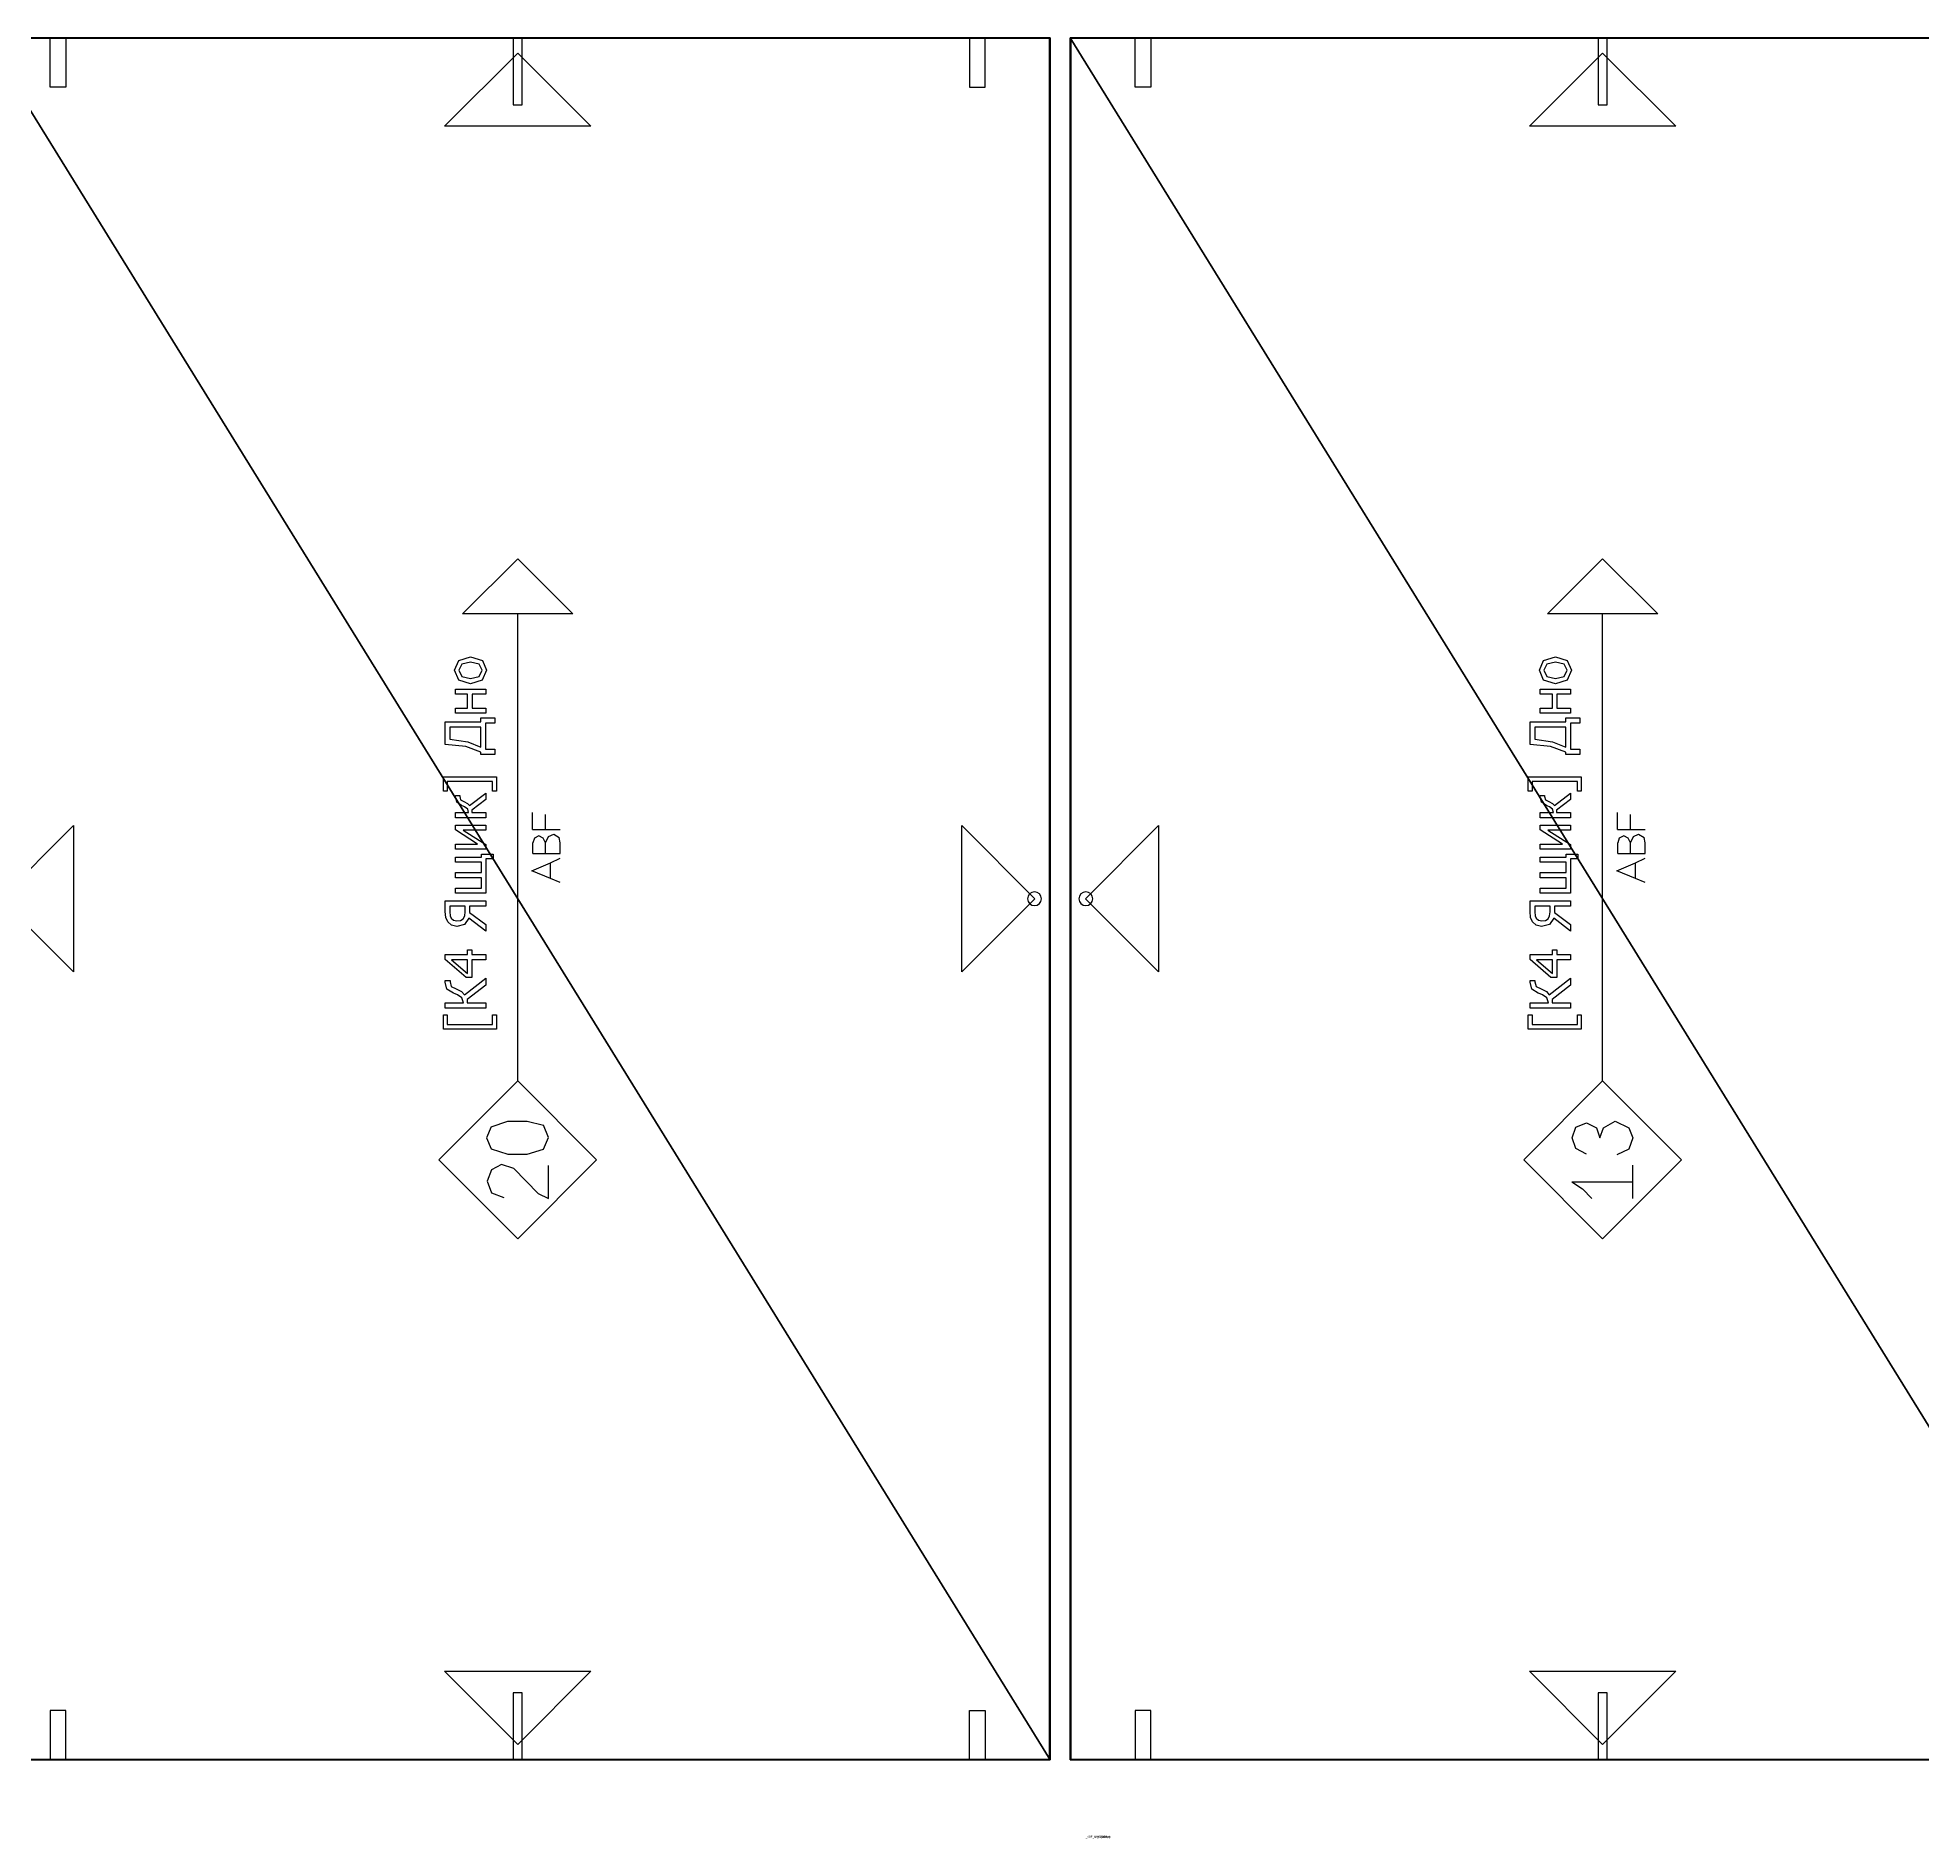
# Model space of a CAD drawing. Header units: millimetres. Extents: x -70178 to 17, y -3145 to 2055.
# Drawn here: x -9787 to -8832, y -40 to 873 of the extents above; entities that cross this region are included whole.
import ezdxf

# ---------------------------------------------------------------- set-up
doc = ezdxf.new("R2010")
doc.units = ezdxf.units.MM
doc.header["$LTSCALE"] = 25.4
doc.layers.get('0').update_dxf_attribs({"true_color": 0xffffff})
for name, color, linetype, true_color in [('ABF_cuttingLines', 34, 'Continuous', 0xaa4400), ('ABF_edgeBanding', 32, 'Continuous', 0xcc6600), ('ABF_Label', 253, 'Continuous', 0x9999cc), ('D7-DEPTHF-$44817', 252, 'Continuous', 0x777799), ('Dside4.5', 190, 'Continuous', 0x9900ff), ('Dside8', 134, 'Continuous', 0x009987)]:
    doc.layers.add(name, color=color, linetype=linetype, true_color=true_color)

# ---------------------------------------------------------------- blocks, each defined once
blk = doc.blocks.new('Group114#1')
at = {"layer": 'Dside8', "color": 0, "extrusion": (0, 1, 0)}
blk.add_circle((0, 9), 4, dxfattribs=at)
blk = doc.blocks.new('Group115#1')
at = {"layer": 'Dside8', "color": 0}
blk.add_polyline3d([(4, 0, 0), (4, 25, 0), (-4, 25, 0), (-4, 0, 0), (4, 0, 0)], close=True, dxfattribs=at)
blk = doc.blocks.new('Group122#1')
at = {"layer": 'Dside8', "color": 0, "extrusion": (0, -1, 0)}
blk.add_circle((0, 9), 4, dxfattribs=at)
blk = doc.blocks.new('Group123#1')
at = {"layer": 'Dside8', "color": 0}
blk.add_polyline3d([(4, 0, 0), (4, -25, 0), (-4, -25, 0), (-4, 0, 0), (4, 0, 0)], close=True, dxfattribs=at)
blk = doc.blocks.new('Group121#2')
at = {"layer": 'Dside4.5', "color": 0, "extrusion": (0, -1, 0)}
blk.add_circle((0, 8), 2.25, dxfattribs=at)
blk = doc.blocks.new('Group122#2')
at = {"layer": 'Dside4.5', "color": 0}
blk.add_polyline3d([(-2.25, 0, 0), (-2.25, 34, 0), (2.25, 34, 0), (2.25, 0, 0), (-2.25, 0, 0)], close=True, dxfattribs=at)
blk = doc.blocks.new('Group124#1')
at = {"layer": 'Dside4.5', "color": 0, "extrusion": (0, 1, 0)}
blk.add_circle((0, 8), 2.25, dxfattribs=at)
blk = doc.blocks.new('Group125#1')
at = {"layer": 'Dside4.5', "color": 0}
blk.add_polyline3d([(2.25, 0, 0), (2.25, -34, 0), (-2.25, -34, 0), (-2.25, 0, 0), (2.25, 0, 0)], close=True, dxfattribs=at)
blk = doc.blocks.new('Group129#1')
at = {"layer": 'D7-DEPTHF-$44817', "color": 0}
blk.add_circle((-8, 0, 16), 3.5, dxfattribs=at)
blk = doc.blocks.new('Group1167#1')
at = {"layer": 'ABF_Label', "color": 0}
for p, q in [((-41.97, 6.86), (-41.97, 23.92)), ((-41.97, 23.92), (-37.42, 23.92)), ((-37.42, 22.67), (-40.44, 22.67)), ((-40.44, 22.67), (-40.44, 8.11)), ((-37.42, 23.92), (-37.42, 22.67)), ((-35.24, 10.29), (-35.24, 23.33)), ((-35.24, 23.33), (-33.5, 23.33)), ((-33.5, 23.33), (-33.5, 17.46)), ((-31.88, 17.97), (-30.9, 19.36)), ((-30.9, 19.36), (-30.62, 20.11)), ((-30.62, 20.11), (-30.41, 20.71)), ((-30.41, 20.71), (-29.07, 22.77)), ((-29, 19.79), (-29.81, 18.1)), ((-29.07, 22.77), (-26.81, 23.33)), ((-28.21, 21.37), (-29, 19.79)), ((-26.71, 21.78), (-28.21, 21.37)), ((-26.81, 23.33), (-26.28, 23.33)), ((-26.28, 21.78), (-26.71, 21.78)), ((-26.28, 23.33), (-26.28, 21.78)), ((-25.4, 16.62), (-19.57, 23.33)), ((-19.64, 21.27), (-24.03, 16.18)), ((-19.64, 16.18), (-19.64, 21.27)), ((-19.57, 23.33), (-17.96, 23.33)), ((-17.96, 23.33), (-17.96, 16.18)), ((-8.97, 19.62), (-8.55, 21.34)), ((-8.25, 17.12), (-8.97, 19.62)), ((-8.55, 21.34), (-7.45, 22.54)), ((-7.45, 22.54), (-6, 23.16)), ((-6.92, 20.64), (-7.15, 19.56)), ((-7.15, 19.56), (-6.98, 18.39)), ((-6.98, 18.39), (-6.46, 17.57)), ((-6.29, 21.4), (-6.92, 20.64)), ((-5.46, 21.75), (-6.29, 21.4)), ((-6, 23.16), (-4.16, 23.33)), ((-4.25, 21.84), (-5.46, 21.75)), ((-2.44, 21.84), (-4.25, 21.84)), ((-4.16, 23.33), (-0.71, 23.33)), ((-2.44, 16.92), (-2.44, 21.84)), ((-0.71, 23.33), (-0.71, 10.29)), ((1.8, 10.29), (1.8, 20.07)), ((1.8, 20.07), (3.45, 20.07)), ((3.45, 20.07), (3.45, 11.68)), ((6.77, 11.68), (6.77, 20.07)), ((6.77, 20.07), (8.42, 20.07)), ((8.42, 20.07), (8.42, 11.68)), ((11.74, 11.68), (11.74, 20.07)), ((11.74, 20.07), (13.38, 20.07)), ((13.38, 20.07), (13.38, 11.68)), ((15.98, 10.29), (15.98, 20.07)), ((15.98, 20.07), (17.6, 20.07)), ((17.6, 20.07), (17.6, 12.89)), ((17.6, 12.89), (22.16, 20.07)), ((22.16, 20.07), (23.7, 20.07)), ((23.7, 20.07), (23.7, 10.29)), ((26.08, 10.29), (26.08, 20.07)), ((26.08, 20.07), (27.73, 20.07)), ((27.73, 20.07), (27.73, 15.82)), ((29.99, 18.1), (31.06, 19.63)), ((31.06, 19.63), (32.84, 20.07)), ((31.87, 18.37), (31.29, 17.33)), ((32.91, 18.66), (31.87, 18.37)), ((32.84, 20.07), (33.28, 20.07)), ((33.28, 18.66), (32.91, 18.66)), ((33.28, 20.07), (33.28, 18.66)), ((34.68, 22.67), (34.68, 23.92)), ((34.68, 23.92), (39.24, 23.92)), ((37.71, 22.67), (34.68, 22.67)), ((37.71, 8.11), (37.71, 22.67)), ((39.24, 23.92), (39.24, 6.86)), ((49, 16.72), (49.7, 23.33)), ((49.7, 23.33), (56.97, 23.33)), ((51.33, 21.83), (50.54, 16.09)), ((55.24, 21.83), (51.33, 21.83)), ((55.24, 11.83), (55.24, 21.83)), ((56.97, 23.33), (56.97, 11.83)), ((59.75, 10.29), (59.75, 20.07)), ((59.75, 20.07), (61.4, 20.07)), ((61.4, 20.07), (61.4, 16.12)), ((65.83, 16.12), (65.83, 20.07)), ((65.83, 20.07), (67.48, 20.07)), ((67.48, 20.07), (67.48, 10.29)), ((69.16, 15.18), (70.36, 18.99)), ((70.36, 18.99), (73.54, 20.35)), ((73.54, 18.93), (71.55, 18)), ((73.54, 20.35), (76.71, 18.99)), ((75.51, 18), (73.54, 18.93)), ((76.71, 18.99), (77.9, 15.18)), ((-33.5, 17.46), (-31.88, 17.97)), ((-32.41, 16.26), (-33.5, 16.26)), ((-33.5, 16.26), (-33.5, 10.29)), ((-27.8, 10.29), (-32.41, 16.26)), ((-29.81, 18.1), (-30.88, 17.15)), ((-30.88, 17.15), (-25.59, 10.29)), ((-25.4, 14.78), (-25.4, 16.62)), ((-19.64, 14.78), (-25.4, 14.78)), ((-24.03, 16.18), (-19.64, 16.18)), ((-19.64, 10.29), (-19.64, 14.78)), ((-17.96, 16.18), (-16.4, 16.18)), ((-16.4, 14.78), (-17.96, 14.78)), ((-17.96, 14.78), (-17.96, 10.29)), ((-16.4, 16.18), (-16.4, 14.78)), ((-10.4, 10.29), (-6.21, 15.74)), ((-4.41, 15.48), (-8.31, 10.29)), ((-6.21, 15.74), (-8.25, 17.12)), ((-6.46, 17.57), (-5.5, 17.05)), ((-5.5, 17.05), (-4.18, 16.92)), ((-2.44, 15.48), (-4.41, 15.48)), ((-4.18, 16.92), (-2.44, 16.92)), ((-2.44, 10.29), (-2.44, 15.48)), ((22.07, 17.59), (17.46, 10.29)), ((22.07, 10.29), (22.07, 17.59)), ((27.73, 15.82), (28.82, 16.09)), ((28.55, 14.8), (27.73, 14.8)), ((27.73, 14.8), (27.73, 10.29)), ((31.91, 10.29), (28.55, 14.8)), ((28.82, 16.09), (29.59, 17.09)), ((29.59, 17.09), (29.8, 17.6)), ((29.8, 17.6), (29.99, 18.1)), ((30.71, 16.15), (29.97, 15.49)), ((29.97, 15.49), (33.96, 10.29)), ((31.29, 17.33), (30.71, 16.15)), ((47.17, 11.83), (49, 16.72)), ((50.54, 16.09), (48.84, 11.83)), ((61.4, 16.12), (65.83, 16.12)), ((65.83, 14.7), (61.4, 14.7)), ((61.4, 14.7), (61.4, 10.29)), ((65.83, 10.29), (65.83, 14.7)), ((70.33, 11.41), (69.16, 15.18)), ((71.55, 18), (70.86, 15.18)), ((70.86, 15.18), (71.55, 12.39)), ((71.55, 12.39), (73.54, 11.44)), ((73.54, 11.44), (75.5, 12.37)), ((75.5, 12.37), (76.2, 15.18)), ((76.2, 15.18), (75.51, 18)), ((77.9, 15.18), (76.71, 11.36)), ((-93.41, 6.46), (-96.51, 3.44)), ((-91.12, 9.9), (-93.41, 6.46)), ((-91.12, 9.9), (-91.12, -9.73)), ((-82.21, 5.19), (-80.39, 8.65)), ((-80.39, 8.65), (-77.02, 9.83)), ((-77.02, 9.83), (-73.58, 8.65)), ((-73.58, 8.65), (-72.17, 5.19)), ((-37.42, 6.86), (-41.97, 6.86)), ((-40.44, 8.11), (-37.42, 8.11)), ((-37.42, 8.11), (-37.42, 6.86)), ((-33.5, 10.29), (-35.24, 10.29)), ((-25.59, 10.29), (-27.8, 10.29)), ((-17.96, 10.29), (-19.64, 10.29)), ((-8.31, 10.29), (-10.4, 10.29)), ((-0.71, 10.29), (-2.44, 10.29)), ((12.82, 10.29), (1.8, 10.29)), ((3.45, 11.68), (6.77, 11.68)), ((8.42, 11.68), (11.74, 11.68)), ((12.82, 7.94), (12.82, 10.29)), ((14.36, 7.94), (12.82, 7.94)), ((13.38, 11.68), (14.36, 11.68)), ((14.36, 11.68), (14.36, 7.94)), ((17.46, 10.29), (15.98, 10.29)), ((23.7, 10.29), (22.07, 10.29)), ((27.73, 10.29), (26.08, 10.29)), ((33.96, 10.29), (31.91, 10.29)), ((34.68, 6.86), (34.68, 8.11)), ((34.68, 8.11), (37.71, 8.11)), ((39.24, 6.86), (34.68, 6.86)), ((46.46, 7.34), (46.46, 11.83)), ((46.46, 11.83), (47.17, 11.83)), ((48.1, 7.34), (46.46, 7.34)), ((56.56, 10.33), (48.1, 10.33)), ((48.1, 10.33), (48.1, 7.34)), ((48.84, 11.83), (55.24, 11.83)), ((56.56, 7.34), (56.56, 10.33)), ((58.21, 7.34), (56.56, 7.34)), ((56.97, 11.83), (58.21, 11.83)), ((58.21, 11.83), (58.21, 7.34)), ((61.4, 10.29), (59.75, 10.29)), ((67.48, 10.29), (65.83, 10.29)), ((73.54, 10.02), (70.33, 11.41)), ((76.71, 11.36), (73.54, 10.02)), ((-73.75, 1.95), (-77.02, 0.89)), ((-77.02, 0.89), (-73.75, -0.25)), ((-72.17, 5.19), (-73.75, 1.95)), ((-58.67, 0), (91.69, 0)), ((-80.66, -8.44), (-82.47, -4.63)), ((-73.75, -0.25), (-71.62, -4.03)), ((-71.62, -4.03), (-73.75, -8.44)), ((6.49, -10.57), (8.95, -4.58)), ((8.95, -4.58), (11.61, -10.57)), ((14.53, -4.88), (17.96, -4.88)), ((14.53, -4.88), (14.53, -8.98)), ((19.51, -5.38), (17.96, -4.88)), ((20.29, -6.84), (19.51, -5.38)), ((22.27, -4.79), (22.27, -8.97)), ((22.27, -4.79), (27.81, -4.79)), ((-96.51, -9.73), (-91.12, -9.73)), ((-91.12, -9.73), (-85.72, -9.73)), ((-77.02, -9.73), (-80.66, -8.44)), ((-73.75, -8.44), (-77.02, -9.73)), ((5.21, -13.72), (6.49, -10.57)), ((6.49, -10.57), (11.61, -10.57)), ((11.61, -10.57), (13.01, -13.72)), ((14.53, -8.98), (14.53, -13.72)), ((14.53, -8.98), (17.96, -8.98)), ((17.96, -8.98), (19.55, -8.25)), ((17.96, -8.98), (20.04, -9.9)), ((19.55, -8.25), (20.29, -6.84)), ((20.74, -11.59), (19.76, -13.36)), ((20.04, -9.9), (20.74, -11.59)), ((22.27, -8.97), (27.09, -8.97)), ((22.27, -8.97), (22.27, -13.72)), ((14.53, -13.72), (17.96, -13.72)), ((17.96, -13.72), (19.76, -13.36))]:
    blk.add_line(p, q, dxfattribs=at)
for points in [[(-58.67, 0, 0), (-84.07, -25.4, 0), (-109.47, 0, 0), (-84.07, 25.4, 0), (-58.67, 0, 0)], [(91.69, 17.78, 0), (109.47, 0, 0), (91.69, -17.78, 0), (91.69, 17.78, 0)]]:
    blk.add_polyline3d(points, close=True, dxfattribs=at)
blk = doc.blocks.new('Group1461#1')
at = {"layer": 'ABF_cuttingLines', "color": 0}
blk.add_polyline3d([(-557.6, 912.14, 0), (-557.6, 39.9, 0), (-18.4, 39.9, 0), (-18.4, 912.14, 0), (-557.6, 912.14, 0)], close=True, dxfattribs=at)
blk = doc.blocks.new('Group1462#1')
at = {"layer": 'ABF_edgeBanding', "color": 0}
for points in [[(-288, 904.73, 0), (-250.95, 867.68, 0), (-325.05, 867.68, 0), (-288, 904.73, 0)], [(-550.19, 476.02, 0), (-513.14, 513.07, 0), (-513.14, 438.97, 0), (-550.19, 476.02, 0)], [(-25.81, 476.02, 0), (-62.86, 438.97, 0), (-62.86, 513.07, 0), (-25.81, 476.02, 0)], [(-288, 47.31, 0), (-325.05, 84.36, 0), (-250.95, 84.36, 0), (-288, 47.31, 0)]]:
    blk.add_polyline3d(points, close=True, dxfattribs=at)
blk = doc.blocks.new('_____#164')
at = {"color": 0}
for p, q in [((-558, 912.54, 16), (-18, 912.54, 16)), ((-558, 39.5, 16), (-558, 912.54, 16)), ((-558, 912.54), (-18, 912.54)), ((-558, 39.5), (-558, 912.54)), ((-558, 912.54, 16), (-18, 912.54, 16)), ((-558, 912.54), (-18, 912.54)), ((-558, 912.54, 16), (-558, 912.54)), ((-558, 39.5, 16), (-558, 912.54, 16)), ((-558, 912.54, 16), (-558, 912.54)), ((-558, 39.5), (-558, 912.54)), ((-18, 39.5, 16), (-558, 39.5, 16)), ((-18, 39.5), (-558, 39.5)), ((-18, 39.5, 16), (-558, 39.5, 16)), ((-558, 39.5, 16), (-558, 39.5)), ((-18, 39.5), (-558, 39.5)), ((-558, 39.5, 16), (-558, 39.5))]:
    blk.add_line(p, q, dxfattribs=at)
at = {"color": 0, "extrusion": (0, 0, -1)}
ref = blk.add_blockref('Group114#1', (521, 912.54, -16), dxfattribs=dict(at, rotation=180))
ref.add_attrib('Skp_GroupInstanceName', '_ABF_sideDrill', (0, 0), dxfattribs={"height": 1})
ref = blk.add_blockref('Group115#1', (521, 912.54, -16), dxfattribs=dict(at, rotation=180))
ref.add_attrib('Skp_GroupInstanceName', '_ABF_sideDrillDepth', (0, 0), dxfattribs={"height": 1})
ref = blk.add_blockref('Group121#2', (288, 912.54, -16), dxfattribs=dict(at, rotation=180))
ref.add_attrib('Skp_GroupInstanceName', '_ABF_sideDrill', (0, 0), dxfattribs={"height": 1})
ref = blk.add_blockref('Group122#2', (288, 912.54, -16), dxfattribs=dict(at, rotation=180))
ref.add_attrib('Skp_GroupInstanceName', '_ABF_sideDrillDepth', (0, 0), dxfattribs={"height": 1})
ref = blk.add_blockref('Group129#1', (542, 476.02, -16), dxfattribs=dict(at, rotation=180))
ref.add_attrib('Skp_GroupInstanceName', '_ABF_screwInside', (0, 0), dxfattribs={"height": 1})
ref = blk.add_blockref('Group125#1', (288, 39.5, -16), dxfattribs=dict(at, rotation=180))
ref.add_attrib('Skp_GroupInstanceName', '_ABF_sideDrillDepth', (0, 0), dxfattribs={"height": 1})
ref = blk.add_blockref('Group123#1', (521, 39.5, -16), dxfattribs=dict(at, rotation=180))
ref.add_attrib('Skp_GroupInstanceName', '_ABF_sideDrillDepth', (0, 0), dxfattribs={"height": 1})
ref = blk.add_blockref('Group122#1', (521, 39.5, -16), dxfattribs=dict(at, rotation=180))
ref.add_attrib('Skp_GroupInstanceName', '_ABF_sideDrill', (0, 0), dxfattribs={"height": 1})
ref = blk.add_blockref('Group124#1', (288, 39.5, -16), dxfattribs=dict(at, rotation=180))
ref.add_attrib('Skp_GroupInstanceName', '_ABF_sideDrill', (0, 0), dxfattribs={"height": 1})
at = {"layer": 'ABF_cuttingLines', "color": 0}
ref = blk.add_blockref('Group1461#1', (0, 0, 16), dxfattribs=at)
ref.add_attrib('Skp_GroupInstanceName', '_ABF_cuttingLines', (0, 0), dxfattribs={"layer": '0', "height": 1})
at = {"layer": 'ABF_edgeBanding', "color": 0}
ref = blk.add_blockref('Group1462#1', (0, 0, 16), dxfattribs=at)
ref.add_attrib('Skp_GroupInstanceName', '_ABF_edgeBanding', (0, 0), dxfattribs={"layer": '0', "height": 1})
at = {"layer": 'ABF_Label', "color": 0}
ref = blk.add_blockref('Group1167#1', (-288, 476.02, 16), dxfattribs=dict(at, xscale=1.574803149606299, yscale=1.574803149606299, rotation=90))
ref.add_attrib('Skp_GroupInstanceName', '_ABF_Label', (0, 0), dxfattribs={"layer": '0', "height": 1})
at = {"color": 7, "true_color": 0xffffff}
mesh = blk.add_polyface(dxfattribs=at)
corners = [(-18, 39.5, 16), (-558, 912.54, 16), (-558, 39.5, 16), (-18, 912.54, 16)]
mesh.append_faces([[corners[k] for k in face] for face in [(0, 1, 2), (1, 0, 3)]], dxfattribs={"vtx0": -1, "color": 7})
at = {"color": 0}
mesh = blk.add_polyface(dxfattribs=at)
corners = [(-558, 912.54), (-18, 39.5), (-558, 39.5), (-18, 912.54)]
mesh.append_faces([[corners[k] for k in face] for face in [(0, 1, 2), (1, 0, 3)]], dxfattribs={"vtx0": -1, "color": 0})
mesh = blk.add_polyface(dxfattribs=at)
corners = [(-558, 912.54, 16), (-18, 912.54), (-558, 912.54), (-18, 912.54, 16)]
mesh.append_faces([[corners[k] for k in face] for face in [(0, 1, 2), (1, 0, 3)]], dxfattribs={"vtx0": -1, "color": 0})
mesh = blk.add_polyface(dxfattribs=at)
corners = [(-558, 912.54, 16), (-558, 39.5), (-558, 39.5, 16), (-558, 912.54)]
mesh.append_faces([[corners[k] for k in face] for face in [(0, 1, 2), (1, 0, 3)]], dxfattribs={"vtx0": -1, "color": 0})
mesh = blk.add_polyface(dxfattribs=at)
corners = [(-18, 39.5, 16), (-558, 39.5), (-18, 39.5), (-558, 39.5, 16)]
mesh.append_faces([[corners[k] for k in face] for face in [(0, 1, 2), (1, 0, 3)]], dxfattribs={"vtx0": -1, "color": 0})
blk = doc.blocks.new('Group110#1')
at = {"layer": 'Dside8', "color": 0, "extrusion": (0, 1, 0)}
blk.add_circle((0, 9), 4, dxfattribs=at)
blk = doc.blocks.new('Group111#1')
at = {"layer": 'Dside8', "color": 0}
blk.add_polyline3d([(-4, 0, 0), (-4, 25, 0), (4, 25, 0), (4, 0, 0), (-4, 0, 0)], close=True, dxfattribs=at)
blk = doc.blocks.new('Group118#1')
at = {"layer": 'Dside8', "color": 0, "extrusion": (0, -1, 0)}
blk.add_circle((0, 9), 4, dxfattribs=at)
blk = doc.blocks.new('Group119#1')
at = {"layer": 'Dside8', "color": 0}
blk.add_polyline3d([(-4, 0, 0), (-4, -25, 0), (4, -25, 0), (4, 0, 0), (-4, 0, 0)], close=True, dxfattribs=at)
blk = doc.blocks.new('Group126#1')
at = {"layer": 'D7-DEPTHF-$44817', "color": 0}
blk.add_circle((8, 0, 16), 3.5, dxfattribs=at)
blk = doc.blocks.new('Group1176#1')
at = {"layer": 'ABF_Label', "color": 0}
for p, q in [((-41.97, 6.86), (-41.97, 23.92)), ((-41.97, 23.92), (-37.42, 23.92)), ((-37.42, 22.67), (-40.44, 22.67)), ((-40.44, 22.67), (-40.44, 8.11)), ((-37.42, 23.92), (-37.42, 22.67)), ((-35.24, 10.29), (-35.24, 23.33)), ((-35.24, 23.33), (-33.5, 23.33)), ((-33.5, 23.33), (-33.5, 17.46)), ((-31.88, 17.97), (-30.9, 19.36)), ((-30.9, 19.36), (-30.62, 20.11)), ((-30.62, 20.11), (-30.41, 20.71)), ((-30.41, 20.71), (-29.07, 22.77)), ((-29, 19.79), (-29.81, 18.1)), ((-29.07, 22.77), (-26.81, 23.33)), ((-28.21, 21.37), (-29, 19.79)), ((-26.71, 21.78), (-28.21, 21.37)), ((-26.81, 23.33), (-26.28, 23.33)), ((-26.28, 21.78), (-26.71, 21.78)), ((-26.28, 23.33), (-26.28, 21.78)), ((-25.4, 16.62), (-19.57, 23.33)), ((-19.64, 21.27), (-24.03, 16.18)), ((-19.64, 16.18), (-19.64, 21.27)), ((-19.57, 23.33), (-17.96, 23.33)), ((-17.96, 23.33), (-17.96, 16.18)), ((-8.97, 19.62), (-8.55, 21.34)), ((-8.25, 17.12), (-8.97, 19.62)), ((-8.55, 21.34), (-7.45, 22.54)), ((-7.45, 22.54), (-6, 23.16)), ((-6.92, 20.64), (-7.15, 19.56)), ((-7.15, 19.56), (-6.98, 18.39)), ((-6.98, 18.39), (-6.46, 17.57)), ((-6.29, 21.4), (-6.92, 20.64)), ((-5.46, 21.75), (-6.29, 21.4)), ((-6, 23.16), (-4.16, 23.33)), ((-4.25, 21.84), (-5.46, 21.75)), ((-2.44, 21.84), (-4.25, 21.84)), ((-4.16, 23.33), (-0.71, 23.33)), ((-2.44, 16.92), (-2.44, 21.84)), ((-0.71, 23.33), (-0.71, 10.29)), ((1.8, 10.29), (1.8, 20.07)), ((1.8, 20.07), (3.45, 20.07)), ((3.45, 20.07), (3.45, 11.68)), ((6.77, 11.68), (6.77, 20.07)), ((6.77, 20.07), (8.42, 20.07)), ((8.42, 20.07), (8.42, 11.68)), ((11.74, 11.68), (11.74, 20.07)), ((11.74, 20.07), (13.38, 20.07)), ((13.38, 20.07), (13.38, 11.68)), ((15.98, 10.29), (15.98, 20.07)), ((15.98, 20.07), (17.6, 20.07)), ((17.6, 20.07), (17.6, 12.89)), ((17.6, 12.89), (22.16, 20.07)), ((22.16, 20.07), (23.7, 20.07)), ((23.7, 20.07), (23.7, 10.29)), ((26.08, 10.29), (26.08, 20.07)), ((26.08, 20.07), (27.73, 20.07)), ((27.73, 20.07), (27.73, 15.82)), ((29.99, 18.1), (31.06, 19.63)), ((31.06, 19.63), (32.84, 20.07)), ((31.87, 18.37), (31.29, 17.33)), ((32.91, 18.66), (31.87, 18.37)), ((32.84, 20.07), (33.28, 20.07)), ((33.28, 18.66), (32.91, 18.66)), ((33.28, 20.07), (33.28, 18.66)), ((34.68, 22.67), (34.68, 23.92)), ((34.68, 23.92), (39.24, 23.92)), ((37.71, 22.67), (34.68, 22.67)), ((37.71, 8.11), (37.71, 22.67)), ((39.24, 23.92), (39.24, 6.86)), ((49, 16.72), (49.7, 23.33)), ((49.7, 23.33), (56.97, 23.33)), ((51.33, 21.83), (50.54, 16.09)), ((55.24, 21.83), (51.33, 21.83)), ((55.24, 11.83), (55.24, 21.83)), ((56.97, 23.33), (56.97, 11.83)), ((59.75, 10.29), (59.75, 20.07)), ((59.75, 20.07), (61.4, 20.07)), ((61.4, 20.07), (61.4, 16.12)), ((65.83, 16.12), (65.83, 20.07)), ((65.83, 20.07), (67.48, 20.07)), ((67.48, 20.07), (67.48, 10.29)), ((69.16, 15.18), (70.36, 18.99)), ((70.36, 18.99), (73.54, 20.35)), ((73.54, 18.93), (71.55, 18)), ((73.54, 20.35), (76.71, 18.99)), ((75.51, 18), (73.54, 18.93)), ((76.71, 18.99), (77.9, 15.18)), ((-33.5, 17.46), (-31.88, 17.97)), ((-32.41, 16.26), (-33.5, 16.26)), ((-33.5, 16.26), (-33.5, 10.29)), ((-27.8, 10.29), (-32.41, 16.26)), ((-29.81, 18.1), (-30.88, 17.15)), ((-30.88, 17.15), (-25.59, 10.29)), ((-25.4, 14.78), (-25.4, 16.62)), ((-19.64, 14.78), (-25.4, 14.78)), ((-24.03, 16.18), (-19.64, 16.18)), ((-19.64, 10.29), (-19.64, 14.78)), ((-17.96, 16.18), (-16.4, 16.18)), ((-16.4, 14.78), (-17.96, 14.78)), ((-17.96, 14.78), (-17.96, 10.29)), ((-16.4, 16.18), (-16.4, 14.78)), ((-10.4, 10.29), (-6.21, 15.74)), ((-4.41, 15.48), (-8.31, 10.29)), ((-6.21, 15.74), (-8.25, 17.12)), ((-6.46, 17.57), (-5.5, 17.05)), ((-5.5, 17.05), (-4.18, 16.92)), ((-2.44, 15.48), (-4.41, 15.48)), ((-4.18, 16.92), (-2.44, 16.92)), ((-2.44, 10.29), (-2.44, 15.48)), ((22.07, 17.59), (17.46, 10.29)), ((22.07, 10.29), (22.07, 17.59)), ((27.73, 15.82), (28.82, 16.09)), ((28.55, 14.8), (27.73, 14.8)), ((27.73, 14.8), (27.73, 10.29)), ((31.91, 10.29), (28.55, 14.8)), ((28.82, 16.09), (29.59, 17.09)), ((29.59, 17.09), (29.8, 17.6)), ((29.8, 17.6), (29.99, 18.1)), ((30.71, 16.15), (29.97, 15.49)), ((29.97, 15.49), (33.96, 10.29)), ((31.29, 17.33), (30.71, 16.15)), ((47.17, 11.83), (49, 16.72)), ((50.54, 16.09), (48.84, 11.83)), ((61.4, 16.12), (65.83, 16.12)), ((65.83, 14.7), (61.4, 14.7)), ((61.4, 14.7), (61.4, 10.29)), ((65.83, 10.29), (65.83, 14.7)), ((70.33, 11.41), (69.16, 15.18)), ((71.55, 18), (70.86, 15.18)), ((70.86, 15.18), (71.55, 12.39)), ((71.55, 12.39), (73.54, 11.44)), ((73.54, 11.44), (75.5, 12.37)), ((75.5, 12.37), (76.2, 15.18)), ((76.2, 15.18), (75.51, 18)), ((77.9, 15.18), (76.71, 11.36)), ((-94.69, 8.4), (-96.13, 4.45)), ((-90.89, 9.82), (-94.69, 8.4)), ((-87.24, 8.48), (-90.89, 9.82)), ((-85.58, 5.18), (-87.24, 8.48)), ((-80.5, 8.59), (-82.27, 3.22)), ((-76.94, 10.09), (-80.5, 8.59)), ((-73.39, 8.59), (-76.94, 10.09)), ((-73.39, 8.59), (-71.62, 3.22)), ((-37.42, 6.86), (-41.97, 6.86)), ((-40.44, 8.11), (-37.42, 8.11)), ((-37.42, 8.11), (-37.42, 6.86)), ((-33.5, 10.29), (-35.24, 10.29)), ((-25.59, 10.29), (-27.8, 10.29)), ((-17.96, 10.29), (-19.64, 10.29)), ((-8.31, 10.29), (-10.4, 10.29)), ((-0.71, 10.29), (-2.44, 10.29)), ((12.82, 10.29), (1.8, 10.29)), ((3.45, 11.68), (6.77, 11.68)), ((8.42, 11.68), (11.74, 11.68)), ((12.82, 7.94), (12.82, 10.29)), ((14.36, 7.94), (12.82, 7.94)), ((13.38, 11.68), (14.36, 11.68)), ((14.36, 11.68), (14.36, 7.94)), ((17.46, 10.29), (15.98, 10.29)), ((23.7, 10.29), (22.07, 10.29)), ((27.73, 10.29), (26.08, 10.29)), ((33.96, 10.29), (31.91, 10.29)), ((34.68, 6.86), (34.68, 8.11)), ((34.68, 8.11), (37.71, 8.11)), ((39.24, 6.86), (34.68, 6.86)), ((46.46, 7.34), (46.46, 11.83)), ((46.46, 11.83), (47.17, 11.83)), ((48.1, 7.34), (46.46, 7.34)), ((56.56, 10.33), (48.1, 10.33)), ((48.1, 10.33), (48.1, 7.34)), ((48.84, 11.83), (55.24, 11.83)), ((56.56, 7.34), (56.56, 10.33)), ((58.21, 7.34), (56.56, 7.34)), ((56.97, 11.83), (58.21, 11.83)), ((58.21, 11.83), (58.21, 7.34)), ((61.4, 10.29), (59.75, 10.29)), ((67.48, 10.29), (65.83, 10.29)), ((73.54, 10.02), (70.33, 11.41)), ((76.71, 11.36), (73.54, 10.02)), ((-86.86, 1.22), (-94.93, -6.54)), ((-86.86, 1.22), (-85.58, 5.18)), ((-82.27, 3.22), (-82.27, -3.02)), ((-71.62, 3.22), (-71.62, -3.02)), ((-58.67, 0), (91.69, 0)), ((-82.27, -3.02), (-80.65, -8.28)), ((-71.62, -3.02), (-72.94, -8.28)), ((6.49, -10.57), (8.95, -4.58)), ((8.95, -4.58), (11.61, -10.57)), ((14.53, -4.88), (17.96, -4.88)), ((14.53, -4.88), (14.53, -8.98)), ((19.51, -5.38), (17.96, -4.88)), ((20.29, -6.84), (19.51, -5.38)), ((22.27, -4.79), (22.27, -8.97)), ((22.27, -4.79), (27.81, -4.79)), ((-94.93, -6.54), (-96.51, -9.92)), ((-96.51, -9.92), (-85.92, -9.92)), ((-80.65, -8.28), (-76.9, -9.92)), ((-76.9, -9.92), (-72.94, -8.28)), ((5.21, -13.72), (6.49, -10.57)), ((6.49, -10.57), (11.61, -10.57)), ((11.61, -10.57), (13.01, -13.72)), ((14.53, -8.98), (14.53, -13.72)), ((14.53, -8.98), (17.96, -8.98)), ((17.96, -8.98), (19.55, -8.25)), ((17.96, -8.98), (20.04, -9.9)), ((19.55, -8.25), (20.29, -6.84)), ((20.74, -11.59), (19.76, -13.36)), ((20.04, -9.9), (20.74, -11.59)), ((22.27, -8.97), (27.09, -8.97)), ((22.27, -8.97), (22.27, -13.72)), ((14.53, -13.72), (17.96, -13.72)), ((17.96, -13.72), (19.76, -13.36))]:
    blk.add_line(p, q, dxfattribs=at)
for points in [[(-58.67, 0, 0), (-84.07, -25.4, 0), (-109.47, 0, 0), (-84.07, 25.4, 0), (-58.67, 0, 0)], [(91.69, 17.78, 0), (109.47, 0, 0), (91.69, -17.78, 0), (91.69, 17.78, 0)]]:
    blk.add_polyline3d(points, close=True, dxfattribs=at)
blk = doc.blocks.new('Group1463#1')
at = {"layer": 'ABF_cuttingLines', "color": 0}
blk.add_polyline3d([(-557.6, 912.14, 0), (-557.6, 39.9, 0), (-18.4, 39.9, 0), (-18.4, 912.14, 0), (-557.6, 912.14, 0)], close=True, dxfattribs=at)
blk = doc.blocks.new('Group1464#1')
at = {"layer": 'ABF_edgeBanding', "color": 0}
for points in [[(-288, 904.73, 0), (-250.95, 867.68, 0), (-325.05, 867.68, 0), (-288, 904.73, 0)], [(-550.19, 476.02, 0), (-513.14, 513.07, 0), (-513.14, 438.97, 0), (-550.19, 476.02, 0)], [(-25.81, 476.02, 0), (-62.86, 438.97, 0), (-62.86, 513.07, 0), (-25.81, 476.02, 0)], [(-288, 47.31, 0), (-325.05, 84.36, 0), (-250.95, 84.36, 0), (-288, 47.31, 0)]]:
    blk.add_polyline3d(points, close=True, dxfattribs=at)
blk = doc.blocks.new('_____#165')
at = {"color": 0}
for p, q in [((-558, 912.54, 16), (-18, 912.54, 16)), ((-558, 912.54), (-18, 912.54)), ((-558, 912.54, 16), (-18, 912.54, 16)), ((-558, 912.54), (-18, 912.54)), ((-18, 912.54, 16), (-18, 39.5, 16)), ((-18, 912.54), (-18, 39.5)), ((-18, 912.54, 16), (-18, 912.54)), ((-18, 912.54, 16), (-18, 39.5, 16)), ((-18, 912.54), (-18, 39.5)), ((-18, 912.54, 16), (-18, 912.54)), ((-18, 39.5, 16), (-558, 39.5, 16)), ((-18, 39.5), (-558, 39.5)), ((-18, 39.5, 16), (-558, 39.5, 16)), ((-18, 39.5), (-558, 39.5)), ((-18, 39.5, 16), (-18, 39.5)), ((-18, 39.5, 16), (-18, 39.5))]:
    blk.add_line(p, q, dxfattribs=at)
at = {"color": 0, "extrusion": (0, 0, -1)}
ref = blk.add_blockref('Group114#1', (521, 912.54, -16), dxfattribs=dict(at, rotation=180))
ref.add_attrib('Skp_GroupInstanceName', '_ABF_sideDrill', (0, 0), dxfattribs={"height": 1})
ref = blk.add_blockref('Group115#1', (521, 912.54, -16), dxfattribs=dict(at, rotation=180))
ref.add_attrib('Skp_GroupInstanceName', '_ABF_sideDrillDepth', (0, 0), dxfattribs={"height": 1})
ref = blk.add_blockref('Group121#2', (288, 912.54, -16), dxfattribs=dict(at, rotation=180))
ref.add_attrib('Skp_GroupInstanceName', '_ABF_sideDrill', (0, 0), dxfattribs={"height": 1})
ref = blk.add_blockref('Group122#2', (288, 912.54, -16), dxfattribs=dict(at, rotation=180))
ref.add_attrib('Skp_GroupInstanceName', '_ABF_sideDrillDepth', (0, 0), dxfattribs={"height": 1})
ref = blk.add_blockref('Group110#1', (55, 912.54, -16), dxfattribs=dict(at, rotation=180))
ref.add_attrib('Skp_GroupInstanceName', '_ABF_sideDrill', (0, 0), dxfattribs={"height": 1})
ref = blk.add_blockref('Group111#1', (55, 912.54, -16), dxfattribs=dict(at, rotation=180))
ref.add_attrib('Skp_GroupInstanceName', '_ABF_sideDrillDepth', (0, 0), dxfattribs={"height": 1})
ref = blk.add_blockref('Group129#1', (542, 476.02, -16), dxfattribs=dict(at, rotation=180))
ref.add_attrib('Skp_GroupInstanceName', '_ABF_screwInside', (0, 0), dxfattribs={"height": 1})
ref = blk.add_blockref('Group126#1', (34, 476.02, -16), dxfattribs=dict(at, rotation=180))
ref.add_attrib('Skp_GroupInstanceName', '_ABF_screwInside', (0, 0), dxfattribs={"height": 1})
ref = blk.add_blockref('Group125#1', (288, 39.5, -16), dxfattribs=dict(at, rotation=180))
ref.add_attrib('Skp_GroupInstanceName', '_ABF_sideDrillDepth', (0, 0), dxfattribs={"height": 1})
ref = blk.add_blockref('Group123#1', (521, 39.5, -16), dxfattribs=dict(at, rotation=180))
ref.add_attrib('Skp_GroupInstanceName', '_ABF_sideDrillDepth', (0, 0), dxfattribs={"height": 1})
ref = blk.add_blockref('Group119#1', (55, 39.5, -16), dxfattribs=dict(at, rotation=180))
ref.add_attrib('Skp_GroupInstanceName', '_ABF_sideDrillDepth', (0, 0), dxfattribs={"height": 1})
ref = blk.add_blockref('Group122#1', (521, 39.5, -16), dxfattribs=dict(at, rotation=180))
ref.add_attrib('Skp_GroupInstanceName', '_ABF_sideDrill', (0, 0), dxfattribs={"height": 1})
ref = blk.add_blockref('Group124#1', (288, 39.5, -16), dxfattribs=dict(at, rotation=180))
ref.add_attrib('Skp_GroupInstanceName', '_ABF_sideDrill', (0, 0), dxfattribs={"height": 1})
ref = blk.add_blockref('Group118#1', (55, 39.5, -16), dxfattribs=dict(at, rotation=180))
ref.add_attrib('Skp_GroupInstanceName', '_ABF_sideDrill', (0, 0), dxfattribs={"height": 1})
at = {"layer": 'ABF_cuttingLines', "color": 0}
ref = blk.add_blockref('Group1463#1', (0, 0, 16), dxfattribs=at)
ref.add_attrib('Skp_GroupInstanceName', '_ABF_cuttingLines', (0, 0), dxfattribs={"layer": '0', "height": 1})
at = {"layer": 'ABF_edgeBanding', "color": 0}
ref = blk.add_blockref('Group1464#1', (0, 0, 16), dxfattribs=at)
ref.add_attrib('Skp_GroupInstanceName', '_ABF_edgeBanding', (0, 0), dxfattribs={"layer": '0', "height": 1})
at = {"layer": 'ABF_Label', "color": 0}
ref = blk.add_blockref('Group1176#1', (-288, 476.02, 16), dxfattribs=dict(at, xscale=1.574803149606299, yscale=1.574803149606299, rotation=90))
ref.add_attrib('Skp_GroupInstanceName', '_ABF_Label', (0, 0), dxfattribs={"layer": '0', "height": 1})
at = {"color": 7, "true_color": 0xffffff}
mesh = blk.add_polyface(dxfattribs=at)
corners = [(-18, 39.5, 16), (-558, 912.54, 16), (-558, 39.5, 16), (-18, 912.54, 16)]
mesh.append_faces([[corners[k] for k in face] for face in [(0, 1, 2), (1, 0, 3)]], dxfattribs={"vtx0": -1, "color": 7})
at = {"color": 0}
mesh = blk.add_polyface(dxfattribs=at)
corners = [(-558, 912.54), (-18, 39.5), (-558, 39.5), (-18, 912.54)]
mesh.append_faces([[corners[k] for k in face] for face in [(0, 1, 2), (1, 0, 3)]], dxfattribs={"vtx0": -1, "color": 0})
mesh = blk.add_polyface(dxfattribs=at)
corners = [(-558, 912.54, 16), (-18, 912.54), (-558, 912.54), (-18, 912.54, 16)]
mesh.append_faces([[corners[k] for k in face] for face in [(0, 1, 2), (1, 0, 3)]], dxfattribs={"vtx0": -1, "color": 0})
mesh = blk.add_polyface(dxfattribs=at)
corners = [(-18, 912.54), (-18, 39.5, 16), (-18, 39.5), (-18, 912.54, 16)]
mesh.append_faces([[corners[k] for k in face] for face in [(0, 1, 2), (1, 0, 3)]], dxfattribs={"vtx0": -1, "color": 0})
mesh = blk.add_polyface(dxfattribs=at)
corners = [(-18, 39.5, 16), (-558, 39.5), (-18, 39.5), (-558, 39.5, 16)]
mesh.append_faces([[corners[k] for k in face] for face in [(0, 1, 2), (1, 0, 3)]], dxfattribs={"vtx0": -1, "color": 0})
blk = doc.blocks.new('_48501___EGGER_W_1000_ST9___2800207018__THICKNESS_16')
at = {"color": 0}
for name, p in [('_____#165', (-9256, -39.5)), ('_____#164', (-8706, -39.5))]:
    blk.add_blockref(name, p, dxfattribs=at)

msp = doc.modelspace()

# ---------------------------------------------------------------- block references
at = {"color": 0}
msp.add_blockref('_48501___EGGER_W_1000_ST9___2800207018__THICKNESS_16', (0, 0), dxfattribs=at)

doc.saveas('drawing.dxf')
